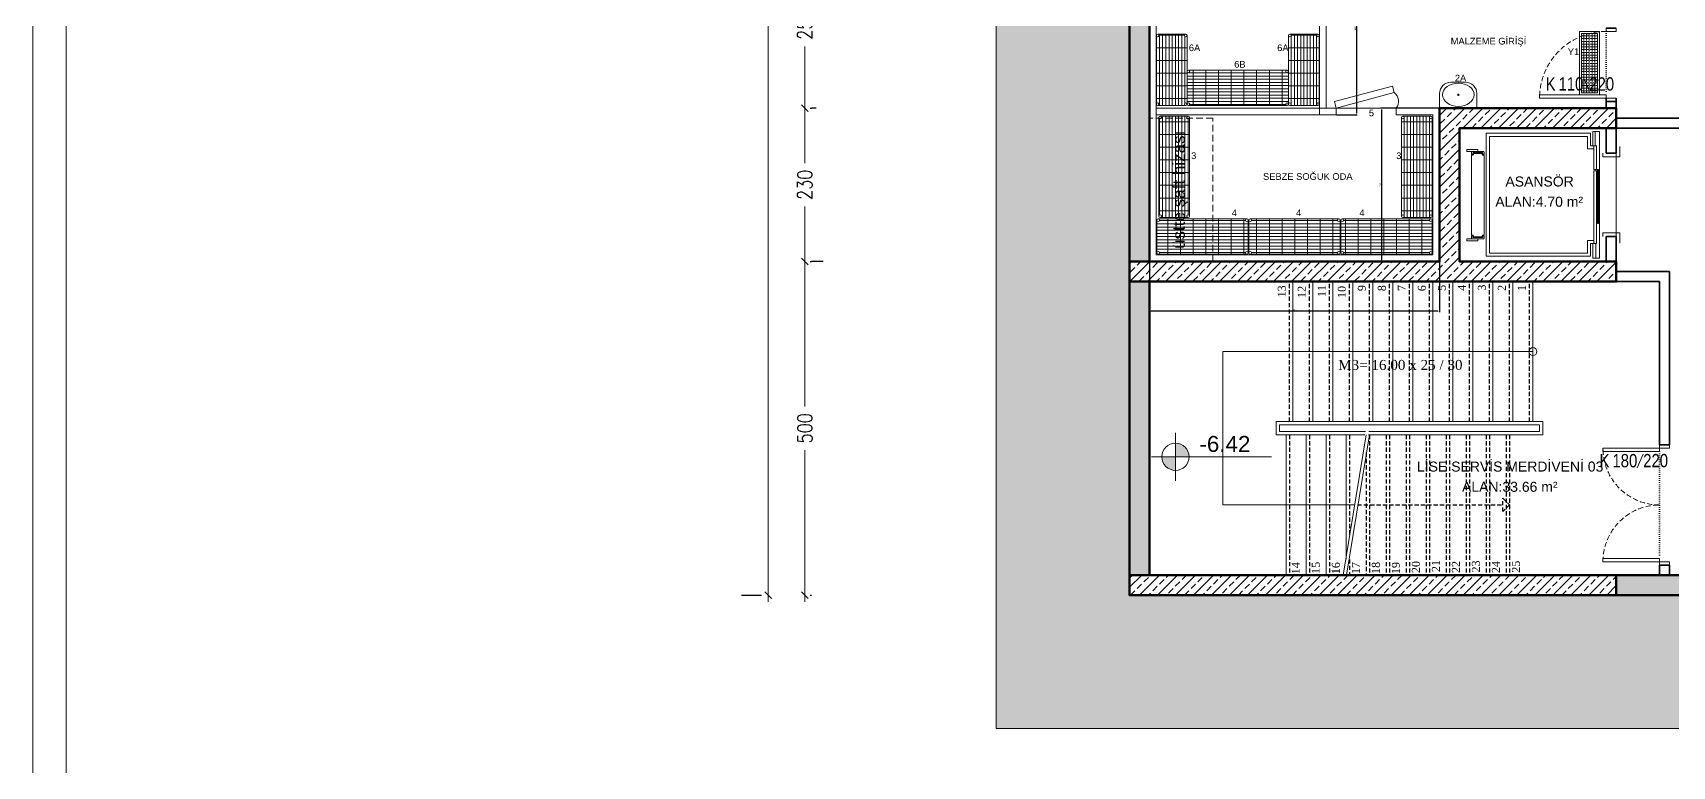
# Model space of a CAD drawing. Header units: millimetres. Extents: x -7453 to 3447, y 1740 to 11040.
# Drawn here: x -7453 to -4995, y 4122 to 5221 of the extents above; entities that cross this region are included whole.
import ezdxf
from ezdxf.enums import TextEntityAlignment as Align

# ---------------------------------------------------------------- set-up
doc = ezdxf.new("R2010")
doc.units = ezdxf.units.MM
for name, pattern in [('244-L101$0$244-L101$0$244-L101$0$HIDDEN', [9.525, 6.35, -3.175]), ('ACAD_ISO07W100', [3, 0, -3]), ('DASHED', [0.75, 0.5, -0.25])]:
    doc.linetypes.add(name, pattern=pattern)
for name, color, linetype, lineweight in [('A-AREAIDM', 43, 'Continuous', 9), ('antet-İM', 145, 'Continuous', 20), ('betonarme-İM', 1, 'Continuous', 50), ('CİHAZ', 6, 'Continuous', 15), ('DUVAR', 1, 'Continuous', 35), ('duvar-İM', 71, 'Continuous', 35), ('iz-İM', 252, 'DASHED', 5), ('kapı', 30, 'Continuous', 9), ('kapı-açılış-İM', 253, 'Continuous', 5), ('kapı-kesit-İM', 252, 'Continuous', 9), ('kapı-poz-İM', 115, 'Continuous', 0), ('korkuluk-İM', 212, 'Continuous', 20), ('kot-İM', 43, 'Continuous', 20), ('merdiven-İM', 251, 'Continuous', 20), ('tarama-b.a-İM', 8, 'Continuous', 9), ('tarama-toprak-İM', 245, 'Continuous', 0), ('tefriş-eşya-İM', 155, 'Continuous', 0), ('yazı-mekan-İM', 43, 'Continuous', 30), ('ölçü-dış-İM', 7, 'Continuous', 20)]:
    doc.layers.add(name, color=color, linetype=linetype, lineweight=lineweight)
doc.layers.add('IZ', color=8, linetype='Continuous')
doc.styles.add('ARIAL', font='arial.ttf')
doc.styles.get("Standard").update_dxf_attribs({"font": 'arial.ttf'})
doc.styles.add('YAZ-50', font='times.ttf', dxfattribs={"width": 0.9})
doc.styles.add('ÖLÇÜ_İM', font='romans.shx', dxfattribs={"width": 0.8})
doc.dimstyles.new('ISO-25', dxfattribs={"dimtxt": 2.5, "dimasz": 2.5, "dimexe": 1.25, "dimexo": 0.625, "dimtad": 1, "dimtxsty": 'Standard', "dimcen": 2.5, "dimadec": 0, "dimazin": 0, "dimtfac": 1, "dimtmove": 0, "dimatfit": 3, "dimfxl": 0, "dimarcsym": 0})
doc.dimstyles.new('ÖLÇÜ_İM_1-100', dxfattribs={"dimscale": 100, "dimtxt": 0.22, "dimasz": 0.1, "dimexe": 0.1, "dimexo": 0.4, "dimgap": 0.1, "dimtad": 0, "dimdec": 1, "dimrnd": 0.5, "dimzin": 12, "dimdsep": 46, "dimtxsty": 'ÖLÇÜ_İM', "dimblk1": 'OBLIQUE', "dimblk2": 'OBLIQUE', "dimsah": 1, "dimcen": 0.09, "dimdle": 0.1, "dimclrd": 256, "dimclre": 256, "dimclrt": 256, "dimadec": 0, "dimazin": 3, "dimtfac": 1, "dimtdec": 1, "dimtix": 1, "dimtofl": 0, "dimtmove": 2, "dimatfit": 3, "dimldrblk": 'OBLIQUE', "dimfxl": 0, "dimtolj": 1, "dimlwd": -1, "dimarcsym": 0})
pattern_1 = [(225, (4426178, -532389.73), (13.47038418, -13.47038418), []), (225, (4426164.53, -532389.73), (13.47038418, -13.47038418), [9.525, -4.7625])]

# ---------------------------------------------------------------- blocks, each defined once
blk = doc.blocks.new('kot plan 100')
h = blk.add_hatch(color=256)
h.paths.add_polyline_path([(0, 20.4), (0, 0), (20.4, 0, 0.414214)])
h.paths.add_polyline_path([(0, 0), (-20.4, 0, 0.414214), (0, -20.4)])
at = {"ltscale": 500}
for points in [[(0, -36), (0, 36)], [(144, 0), (-36, 0)]]:
    blk.add_lwpolyline(points, dxfattribs=at)
blk.add_circle((0, 0), 20.4)
at = {"style": 'ARIAL'}
blk.add_attdef('INCE_KOT', (36, 7.2), '', height=36, dxfattribs=at)
blk.add_attdef('KALIN_KOT', text='', height=36, dxfattribs=at).set_placement((36, -7.2), align=Align.TOP_LEFT)
blk = doc.blocks.new('DAİRE ETİKET İM')
at = {"layer": 'yazı-mekan-İM', "style": 'ARIAL'}
blk.add_attdef('DAİRENO', text='', height=15, dxfattribs=at).set_placement((50, 2.8), align=Align.CENTER)
at = {"layer": 'yazı-mekan-İM'}
blk.add_attdef('ALAN:', text='', height=15, dxfattribs=at).set_placement((49.4, -27.6), align=Align.CENTER)
blk = doc.blocks.new('15-180')
at = {"layer": 'duvar-İM'}
for points in [[(0, 15), (0, 0)], [(180, 15), (180, 0)]]:
    blk.add_lwpolyline(points, dxfattribs=at)
at = {"layer": 'kapı-açılış-İM', "linetype": 'ACAD_ISO07W100'}
blk.add_line((10, 15), (170, 15), dxfattribs=at)
at = {"layer": 'kapı-açılış-İM', "color": 30, "linetype": 'DASHED', "ltscale": 15}
for centre, radius, start, end in [((5.3, 15.1), 84.7, 359.9255, 90.1801), ((175, 15), 85, 90, 180)]:
    blk.add_arc(centre, radius, start, end, dxfattribs=at)
at = {"layer": 'kapı-kesit-İM', "color": 30}
for points in [[(5, 15), (10, 15), (10, 100), (5, 100)], [(175, 15), (170, 15), (170, 100), (175, 100)]]:
    blk.add_lwpolyline(points, close=True, dxfattribs=at)
at = {"layer": 'kapı-kesit-İM', "color": 84}
for points in [[(5, 0), (0, 0), (0, 15), (5, 15)], [(175, 0), (180, 0), (180, 15), (175, 15)]]:
    blk.add_lwpolyline(points, close=True, dxfattribs=at)
blk = doc.blocks.new('KAPI ETİKET 100')
blk.add_lwpolyline([(-19.9, 65.2), (0.6, 56.3)])
at = {"width": 0.8}
blk.add_attdef('000', text='', height=20, rotation=90, dxfattribs=at).set_placement((-20.2, 84.1), align=Align.TOP_CENTER)
blk.add_attdef('000', text='', height=20, rotation=90, dxfattribs=at).set_placement((-0.1, 37.9), align=Align.CENTER)
blk.add_attdef('K', text='', height=20, rotation=90, dxfattribs=at).set_placement((-10, 7.5), align=Align.MIDDLE_CENTER)
blk = doc.blocks.new('_OBLIQUE')
at = {"color": 0, "linetype": 'ByBlock'}
blk.add_line((-0.5, -0.5), (0.5, 0.5), dxfattribs=at)
blk = doc.blocks.new('*D163')
at = {"layer": 'Defpoints', "color": 0}
for p in [(-6307.8, 4878.6), (-6295.4, 4878.6, 0), (-6327.4, 4378.6)]:
    blk.add_point(p, dxfattribs=at)
at = {"layer": 'ölçü-dış-İM'}
for p, q in [((-6295.4, 4888.6, 0), (-6295.4, 4661.2, 0)), ((-6295.4, 4368.6, 0), (-6295.4, 4595.9, 0))]:
    blk.add_line(p, q, dxfattribs=at)
at = {"layer": 'ölçü-dış-İM', "lineweight": -2}
for p, q in [((-6267.8, 4878.6, 0), (-6285.4, 4878.6, 0)), ((-6287.4, 4378.6, 0), (-6285.4, 4378.6, 0))]:
    blk.add_line(p, q, dxfattribs=at)
at = {"layer": 'ölçü-dış-İM', "xscale": 10, "yscale": 10, "zscale": 10}
for p, rotation in [((-6295.4, 4878.6, 0), 90), ((-6295.4, 4378.6, 0), 270)]:
    blk.add_blockref('_OBLIQUE', p, dxfattribs=dict(at, rotation=rotation))
at = {"layer": 'ölçü-dış-İM', "insert": (-6295.4, 4628.6, 0), "char_height": 22, "attachment_point": 5, "rotation": 90, "style": 'ÖLÇÜ_İM'}
blk.add_mtext('\\A1;500', dxfattribs=at)
blk = doc.blocks.new('*D171')
at = {"layer": 'Defpoints', "color": 0}
for p in [(-6350.4, 9083.6), (-6350.4, 9083.6, 0), (-6350.4, 4378.6, 0)]:
    blk.add_point(p, dxfattribs=at)
at = {"layer": 'ölçü-dış-İM', "lineweight": -2}
for p, q in [((-6390.4, 9083.6, 0), (-6360.4, 9083.6, 0)), ((-6390.4, 4378.6, 0), (-6360.4, 4378.6, 0))]:
    blk.add_line(p, q, dxfattribs=at)
at = {"layer": 'ölçü-dış-İM'}
for p, q in [((-6350.4, 9093.6, 0), (-6350.4, 6772.1, 0)), ((-6350.4, 4368.6, 0), (-6350.4, 6690, 0))]:
    blk.add_line(p, q, dxfattribs=at)
at = {"layer": 'ölçü-dış-İM', "xscale": 10, "yscale": 10, "zscale": 10}
for p, rotation in [((-6350.4, 9083.6, 0), 90), ((-6350.4, 4378.6, 0), 270)]:
    blk.add_blockref('_OBLIQUE', p, dxfattribs=dict(at, rotation=rotation))
at = {"layer": 'ölçü-dış-İM', "insert": (-6350.4, 6731.1, 0), "char_height": 22, "attachment_point": 5, "rotation": 90, "style": 'ÖLÇÜ_İM'}
blk.add_mtext('\\A1;4705', dxfattribs=at)
blk = doc.blocks.new('*D193')
at = {"layer": 'Defpoints', "color": 0}
for p in [(-6318.4, 5108.6), (-6295.4, 5108.6, 0), (-6327.4, 4878.6)]:
    blk.add_point(p, dxfattribs=at)
at = {"layer": 'ölçü-dış-İM'}
for p, q in [((-6295.4, 5118.6, 0), (-6295.4, 5026.2, 0)), ((-6295.4, 4868.6, 0), (-6295.4, 4960.9, 0))]:
    blk.add_line(p, q, dxfattribs=at)
at = {"layer": 'ölçü-dış-İM', "lineweight": -2}
for p, q in [((-6278.4, 5108.6, 0), (-6285.4, 5108.6, 0)), ((-6287.4, 4878.6, 0), (-6285.4, 4878.6, 0))]:
    blk.add_line(p, q, dxfattribs=at)
at = {"layer": 'ölçü-dış-İM', "xscale": 10, "yscale": 10, "zscale": 10}
for p, rotation in [((-6295.4, 5108.6, 0), 90), ((-6295.4, 4878.6, 0), 270)]:
    blk.add_blockref('_OBLIQUE', p, dxfattribs=dict(at, rotation=rotation))
at = {"layer": 'ölçü-dış-İM', "insert": (-6295.4, 4993.6, 0), "char_height": 22, "attachment_point": 5, "rotation": 90, "style": 'ÖLÇÜ_İM'}
blk.add_mtext('\\A1;230', dxfattribs=at)
blk = doc.blocks.new('*D194')
at = {"layer": 'Defpoints', "color": 0}
for p in [(-6317.6, 5358.6), (-6295.4, 5358.6, 0), (-6327.4, 5108.6)]:
    blk.add_point(p, dxfattribs=at)
at = {"layer": 'ölçü-dış-İM'}
for p, q in [((-6295.4, 5368.6, 0), (-6295.4, 5266.2, 0)), ((-6295.4, 5098.6, 0), (-6295.4, 5200.9, 0))]:
    blk.add_line(p, q, dxfattribs=at)
at = {"layer": 'ölçü-dış-İM', "lineweight": -2}
for p, q in [((-6277.6, 5358.6, 0), (-6285.4, 5358.6, 0)), ((-6287.4, 5108.6, 0), (-6285.4, 5108.6, 0))]:
    blk.add_line(p, q, dxfattribs=at)
at = {"layer": 'ölçü-dış-İM', "xscale": 10, "yscale": 10, "zscale": 10}
for p, rotation in [((-6295.4, 5358.6, 0), 90), ((-6295.4, 5108.6, 0), 270)]:
    blk.add_blockref('_OBLIQUE', p, dxfattribs=dict(at, rotation=rotation))
at = {"layer": 'ölçü-dış-İM', "insert": (-6295.4, 5233.6, 0), "char_height": 22, "attachment_point": 5, "rotation": 90, "style": 'ÖLÇÜ_İM'}
blk.add_mtext('\\A1;250', dxfattribs=at)
blk = doc.blocks.new('okul 15-110')
at = {"layer": 'duvar-İM'}
for points in [[(0, 15), (0, 0)], [(110, 15), (110, 0)]]:
    blk.add_lwpolyline(points, dxfattribs=at)
at = {"layer": 'kapı-açılış-İM', "linetype": 'ACAD_ISO07W100'}
blk.add_line((105, 15), (10, 15), dxfattribs=at)
at = {"layer": 'kapı-açılış-İM', "color": 30, "linetype": 'DASHED', "ltscale": 15}
blk.add_arc((5, 15), 100, 0, 90, dxfattribs=at)
at = {"layer": 'kapı-kesit-İM', "color": 30}
blk.add_lwpolyline([(5, 15), (10, 15), (10, 115), (5, 115)], close=True, dxfattribs=at)
at = {"layer": 'kapı-kesit-İM', "color": 84}
for points in [[(5, 0), (0, 0), (0, 15), (5, 15)], [(110, 0), (105, 0), (105, 15), (110, 15)]]:
    blk.add_lwpolyline(points, close=True, dxfattribs=at)
blk = doc.blocks.new('A$C46EC4250')
at = {"layer": 'kapı'}
h = blk.add_hatch(dxfattribs=at)
h.set_pattern_fill('GRATE', color=256, scale=6, style=0)
h.set_pattern_definition([(0, (1525.7243, -5004.275), (0, 4.7625), []), (90, (1525.724, -5004.275), (-19.05, 1e-15), [])])
h.paths.add_polyline_path([(2, 53, -0.414214), (4, 51, -1), (0, 51), (0, 2, -1), (4, 2, -0.414214), (2, 0), (135, 0, -0.414214), (133, 2, -1), (137, 2), (137, 51, -1), (133, 51, -0.414214), (135, 53)])
at = {"layer": 'CİHAZ'}
for points in [[(0, 51), (0, 2)], [(135, 53), (2, 53)], [(137, 2), (137, 51)], [(2, 0), (135, 0)]]:
    blk.add_lwpolyline(points, dxfattribs=at)
for centre in [(2, 51), (135, 51), (2, 2), (135, 2)]:
    blk.add_circle(centre, 2, dxfattribs=at)
blk = doc.blocks.new('A$C0BC52FC9')
at = {"layer": 'kapı'}
h = blk.add_hatch(dxfattribs=at)
h.set_pattern_fill('GRATE', color=256, scale=6, style=0)
h.set_pattern_definition([(0, (1525.7243, -5004.275), (0, 4.7625), []), (90, (1525.724, -5004.275), (-19.05, 1e-15), [])])
h.paths.add_polyline_path([(2, 46, -0.414214), (4, 44, -1), (0, 44), (0, 2, -1), (4, 2, -0.414214), (2, 0), (150, 0, -0.414214), (148, 2, -1), (152, 2), (152, 44, -1), (148, 44, -0.414214), (150, 46)])
at = {"layer": 'CİHAZ'}
for points in [[(0, 44), (0, 2)], [(150, 46), (2, 46)], [(152, 2), (152, 44)], [(2, 0), (150, 0)]]:
    blk.add_lwpolyline(points, dxfattribs=at)
for centre in [(2, 44), (150, 44), (2, 2), (150, 2)]:
    blk.add_circle(centre, 2, dxfattribs=at)
blk = doc.blocks.new('A$C293D6F3C')
at = {"layer": 'kapı'}
h = blk.add_hatch(dxfattribs=at)
h.set_pattern_fill('GRATE', color=256, scale=6, style=0)
h.set_pattern_definition([(0, (1525.7243, -5011.275), (0, 4.7625), []), (90, (1525.724, -5011.275), (-19.05, 1e-15), [])])
h.paths.add_polyline_path([(105, 0, -0.414214), (103, 2, -1), (107, 2), (107, 44, -1), (103, 44, -0.414214), (105, 46), (2, 46, -0.414214), (4, 44, -1), (0, 44), (0, 2, -1), (4, 2, -0.414214), (2, 0)])
at = {"layer": 'CİHAZ'}
for points in [[(0, 44), (0, 2)], [(105, 46), (2, 46)], [(107, 2), (107, 44)], [(2, 0), (105, 0)]]:
    blk.add_lwpolyline(points, dxfattribs=at)
for centre in [(2, 44), (105, 44), (2, 2), (105, 2)]:
    blk.add_circle(centre, 2, dxfattribs=at)
blk = doc.blocks.new('A$C6EA90EA9')
at = {"layer": 'kapı'}
h = blk.add_hatch(dxfattribs=at)
h.set_pattern_fill('GRATE', color=256, scale=6, style=0)
h.set_pattern_definition([(0, (1525.7243, -5004.275), (0, 4.7625), []), (90, (1525.724, -5004.275), (-19.05, 1e-15), [])])
h.paths.add_polyline_path([(2, 53, -0.414214), (4, 51, -1), (0, 51), (0, 2, -1), (4, 2, -0.414214), (2, 0), (150, 0, -0.414214), (148, 2, -1), (152, 2), (152, 51, -1), (148, 51, -0.414214), (150, 53)])
at = {"layer": 'CİHAZ'}
for points in [[(0, 51), (0, 2)], [(150, 53), (2, 53)], [(152, 2), (152, 51)], [(2, 0), (150, 0)]]:
    blk.add_lwpolyline(points, dxfattribs=at)
for centre in [(2, 51), (150, 51), (2, 2), (150, 2)]:
    blk.add_circle(centre, 2, dxfattribs=at)
blk = doc.blocks.new('A$C40D85A7D')
at = {"layer": 'kapı'}
blk.add_lwpolyline([(17, 0), (39, 0, 0.414214), (56, 17), (56, 38.7), (0, 38.7), (0, 17, 0.414214)], format="xyb", close=True, dxfattribs=at)
blk.add_circle((27.8, 18.7), 1.1, dxfattribs=at)
blk.add_ellipse((27.8, 18.7), major_axis=(23.6, 0), ratio=0.738451, dxfattribs=at)
blk = doc.blocks.new('*D223')
at = {"layer": 'CİHAZ', "color": 0, "lineweight": -2}
for p, q in [((-5513.2, 5358.6), (-5467.1, 5358.6)), ((-5468.4, 5356.1), (-5468.4, 5101.1)), ((-5498.2, 5098.6), (-5467.1, 5098.6))]:
    blk.add_line(p, q, dxfattribs=at)
at = {"layer": 'CİHAZ', "color": 0}
for points in [[(-5468.8, 5356.1), (-5468, 5356.1), (-5468.4, 5358.6)], [(-5468.8, 5101.1), (-5468, 5101.1), (-5468.4, 5098.6)]]:
    blk.add_solid(points, dxfattribs=at)
at = {"layer": 'Defpoints', "color": 0}
for p in [(-5513.8, 5358.6), (-5498.8, 5098.6, 0), (-5468.4, 5098.6)]:
    blk.add_point(p, dxfattribs=at)
at = {"layer": 'CİHAZ', "color": 0, "insert": (-5470.3, 5228.6), "char_height": 2.5, "attachment_point": 5, "rotation": 90}
blk.add_mtext('260', dxfattribs=at)
blk = doc.blocks.new('*D224')
at = {"layer": 'CİHAZ', "color": 0, "lineweight": -2}
for p, q in [((-5778.8, 4877.9), (-5778.8, 4802.6)), ((-5343.8, 4877.9), (-5343.8, 4802.6)), ((-5346.3, 4803.9), (-5776.3, 4803.9))]:
    blk.add_line(p, q, dxfattribs=at)
at = {"layer": 'CİHAZ', "color": 0}
for points in [[(-5776.3, 4804.3), (-5776.3, 4803.5), (-5778.8, 4803.9)], [(-5346.3, 4804.3), (-5346.3, 4803.5), (-5343.8, 4803.9)]]:
    blk.add_solid(points, dxfattribs=at)
at = {"layer": 'Defpoints', "color": 0}
for p in [(-5778.8, 4878.6, 0), (-5343.8, 4878.6, 0), (-5778.8, 4803.9)]:
    blk.add_point(p, dxfattribs=at)
at = {"layer": 'CİHAZ', "color": 0, "insert": (-5561.3, 4805.8), "char_height": 2.5, "attachment_point": 5}
blk.add_mtext('435', dxfattribs=at)
blk = doc.blocks.new('*D225')
at = {"layer": 'CİHAZ', "color": 0, "lineweight": -2}
for p, q in [((-5344.4, 5108.6), (-5431.8, 5108.6)), ((-5430.5, 4881.1), (-5430.5, 5106.1)), ((-5344.4, 4878.6), (-5431.8, 4878.6))]:
    blk.add_line(p, q, dxfattribs=at)
at = {"layer": 'CİHAZ', "color": 0}
for points in [[(-5430.9, 5106.1), (-5430.1, 5106.1), (-5430.5, 5108.6)], [(-5430.9, 4881.1), (-5430.1, 4881.1), (-5430.5, 4878.6)]]:
    blk.add_solid(points, dxfattribs=at)
at = {"layer": 'Defpoints', "color": 0}
for p in [(-5430.5, 5108.6), (-5343.8, 5108.6, 0), (-5343.8, 4878.6, 0)]:
    blk.add_point(p, dxfattribs=at)
at = {"layer": 'CİHAZ', "color": 0, "insert": (-5432.4, 4993.6), "char_height": 2.5, "attachment_point": 5, "rotation": 90}
blk.add_mtext('230', dxfattribs=at)

msp = doc.modelspace()

# ---------------------------------------------------------------- hatches: boundary and pattern name
at = {"layer": 'CİHAZ'}
h = msp.add_hatch(dxfattribs=at)
h.set_pattern_fill('ANGLE', color=256, scale=15, angle=-180)
h.set_pattern_definition([(180, (18752.175, -54558.5588), (-5e-15, -4.125), [3, -1.125]), (270, (18752.175, -54558.5588), (4.125, -5e-15), [3, -1.125])])
h.paths.add_polyline_path([(-5106.78, 5131.56), (-5130.78, 5131.56), (-5130.78, 5220.56), (-5106.78, 5220.56)])
at = {"layer": 'tarama-b.a-İM'}
h = msp.add_hatch(dxfattribs=at)
h.set_pattern_fill('ANSI33', color=256, scale=75, style=0)
h.set_pattern_definition([(45, (-29711.535, 105652.777), (-13.258252, 13.258252), []), (45, (-29698.276, 105652.777), (-13.258252, 13.258252), [9.375, -4.6875])])
h.paths.add_polyline_path([(-5078.78, 4408.56), (-4778.78, 4408.56), (-4778.78, 4378.56), (-5078.78, 4378.56)])
h.paths.add_polyline_path([(-5808.78, 4848.56), (-5778.78, 4848.56), (-5778.78, 4408.56), (-5808.78, 4408.56)])
h.paths.add_polyline_path([(-5808.78, 5358.56), (-5778.78, 5358.56), (-5778.78, 4878.56), (-5808.78, 4878.56)])
h.paths.add_polyline_path([(-5808.78, 8003.56), (-5778.78, 8003.56), (-5778.78, 7373.56), (-5808.78, 7373.56)])
h.paths.add_polyline_path([(-5808.78, 8353.56), (-5778.78, 8353.56), (-5778.78, 8053.56), (-5808.78, 8053.56)])
h.paths.add_polyline_path([(-5338.78, 9083.56), (-5778.78, 9083.56), (-5778.78, 9053.56), (-5338.78, 9053.56)])
h.paths.add_polyline_path([(-3738.78, 9083.56), (-3738.78, 9053.56), (-3418.78, 9053.56), (-3418.78, 9083.56)])
h.paths.add_polyline_path([(-5778.78, 6743.56), (-5808.78, 6743.56), (-5808.78, 6718.56), (-5778.78, 6718.56)])
h.paths.add_polyline_path([(-5808.78, 7243.56), (-5778.78, 7243.56), (-5778.78, 7323.56), (-5808.78, 7323.56)])
h.paths.add_polyline_path([(-5778.78, 7093.56), (-5808.78, 7093.56), (-5808.78, 6893.56), (-5778.78, 6893.56)])
h.paths.add_polyline_path([(-5778.78, 6088.56), (-5808.78, 6088.56), (-5808.78, 6063.56), (-5778.78, 6063.56)])
h.paths.add_polyline_path([(-5778.78, 6438.56), (-5808.78, 6438.56), (-5808.78, 6238.56), (-5778.78, 6238.56)])
h.paths.add_polyline_path([(-5808.78, 6588.56), (-5778.78, 6588.56), (-5778.78, 6668.56), (-5808.78, 6668.56)])
h.paths.add_polyline_path([(-5778.78, 5433.56), (-5808.78, 5433.56), (-5808.78, 5408.56), (-5778.78, 5408.56)])
h.paths.add_polyline_path([(-5808.78, 5933.56), (-5778.78, 5933.56), (-5778.78, 6013.56), (-5808.78, 6013.56)])
h.paths.add_polyline_path([(-5778.78, 5783.56), (-5808.78, 5783.56), (-5808.78, 5583.56), (-5778.78, 5583.56)])
h.paths.add_polyline_path([(-4748.78, 9083.56), (-4748.78, 9053.56), (-4668.78, 9053.56), (-4668.78, 9083.56)])
h.paths.add_polyline_path([(-5248.78, 9053.56), (-5248.78, 9083.56), (-5308.78, 9083.56), (-5308.78, 9053.56)])
h.paths.add_polyline_path([(-5098.78, 9083.56), (-5098.78, 9053.56), (-4898.78, 9053.56), (-4898.78, 9083.56)])
h.paths.add_polyline_path([(-4578.78, 9053.56), (-4578.78, 9083.56), (-4618.78, 9083.56), (-4618.78, 9053.56)])
h.paths.add_polyline_path([(-4328.78, 9053.56), (-4328.78, 9083.56), (-4428.78, 9083.56), (-4428.78, 9053.56)])
h.paths.add_polyline_path([(-4178.78, 9083.56), (-4178.78, 9053.56), (-3998.78, 9053.56), (-3998.78, 9083.56)])
h.paths.add_polyline_path([(-3783.78, 9083.56), (-3783.78, 9053.56), (-3768.78, 9053.56), (-3768.78, 9083.56)])
h.paths.add_polyline_path([(-3783.78, 9053.56), (-3783.78, 9083.56), (-3948.78, 9083.56), (-3948.78, 9053.56)])
h = msp.add_hatch(dxfattribs=at)
h.set_pattern_fill('ANSI33', color=256, scale=3, angle=180, style=0)
h.set_pattern_definition(pattern_1)
h.paths.add_polyline_path([(-5078.78, 5108.56), (-5078.78, 5078.56), (-5313.78, 5078.56), (-5313.78, 4878.56), (-5078.78, 4878.56), (-5078.78, 4848.56), (-5808.78, 4848.56), (-5808.78, 4878.56), (-5343.78, 4878.56), (-5343.78, 5108.56)])
h = msp.add_hatch(dxfattribs=at)
h.set_pattern_fill('ANSI33', color=256, scale=3, angle=180, style=0)
h.set_pattern_definition(pattern_1)
h.paths.add_polyline_path([(-5078.78, 4408.56), (-5078.78, 4378.56), (-5808.78, 4378.56), (-5808.78, 4408.56)])
at = {"layer": 'tarama-toprak-İM'}
h = msp.add_hatch(dxfattribs=at)
h.set_pattern_fill('ANSI38', color=256, scale=200, style=0)
h.set_pattern_definition([(45, (-29711.535, 118685.288), (-17.6776695, 17.6776695), []), (135, (-29711.535, 118685.288), (-53.0330086, 17.6776695), [62.5, -37.5])])
h.paths.add_polyline_path([(-6038.583, 9083.56), (-5333.78, 9083.56), (-5333.78, 9208.56), (-3948.78, 9208.56), (-3948.78, 9083.56), (-2318.78, 9083.56), (-2318.78, 9208.56), (-293.78, 9208.56), (-293.78, 9083.56), (386.22, 9083.56), (386.22, 7313.56), (-508.78, 7313.56), (-508.78, 4378.56), (-5808.78, 4378.56), (-5808.78, 5358.56), (-5933.78, 5358.56), (-5933.78, 7348.56), (-5808.78, 7348.56), (-5808.78, 9083.56)])
h.paths.add_polyline_path([(-6008.78, 9283.56), (586.22, 9283.56), (586.22, 7113.56), (-308.78, 7113.56), (-308.78, 4178.56), (-6008.78, 4178.56)])

# ---------------------------------------------------------------- linework, layer by layer
at = {"layer": 'antet-İM'}
for points in [[(-7453.235, 11039.568), (3446.765, 11039.568), (3446.765, 1739.568), (-7453.235, 1739.568)], [(-7403.235, 1789.568), (-7403.235, 10989.568), (3396.765, 10989.568), (3396.765, 1789.568)]]:
    msp.add_lwpolyline(points, close=True, dxfattribs=at)
at = {"layer": 'betonarme-İM', "elevation": 0}
for points in [[(-5808.78, 5358.56), (-5808.78, 4878.56)], [(-5778.78, 5358.56), (-5778.78, 4878.56)], [(-5808.78, 4848.56), (-5808.78, 4408.56)], [(-5778.78, 4848.56), (-5778.78, 4408.56)], [(-5078.78, 4408.56), (-5078.78, 4378.56), (-5808.78, 4378.56), (-5808.78, 4408.56), (-5078.78, 4408.56)], [(-5078.78, 4408.56), (-4778.78, 4408.56)], [(-5078.78, 4378.56), (-4778.78, 4378.56)]]:
    msp.add_lwpolyline(points, dxfattribs=at)
msp.add_lwpolyline([(-5078.78, 5108.56), (-5078.78, 5078.56), (-5313.78, 5078.56), (-5313.78, 4878.56), (-5078.78, 4878.56), (-5078.78, 4848.56), (-5808.78, 4848.56), (-5808.78, 4878.56), (-5343.78, 4878.56), (-5343.78, 5108.56)], close=True, dxfattribs=at)
at = {"layer": 'CİHAZ', "color": 5}
for p, q in [((-5689.747, 5108.56, 0), (-5768.78, 5108.56, 0)), ((-5498.78, 5098.56, 0), (-5768.78, 5098.56, 0)), ((-5498.78, 5108.56, 0), (-5689.747, 5108.56, 0)), ((-5498.78, 5108.56, 0), (-5498.78, 5098.56, 0)), ((-5485.313, 5108.56, 0), (-5495.313, 5108.56, 0)), ((-5408.78, 5108.56, 0), (-5408.78, 5098.56, 0)), ((-5343.78, 5108.56, 0), (-5353.78, 5108.56, 0))]:
    msp.add_line(p, q, dxfattribs=at)
at = {"layer": 'CİHAZ', "color": 5, "elevation": 0}
for points in [[(-5523.78, 5388.56), (-5523.78, 5098.56), (-5498.78, 5098.56)], [(-5513.78, 5363.56), (-5513.78, 5108.56), (-5343.78, 5108.56), (-5343.78, 4878.56), (-5778.78, 4878.56), (-5778.78, 5358.56)], [(-5408.78, 5098.56), (-5353.78, 5098.56), (-5353.78, 4888.56), (-5768.78, 4888.56), (-5768.78, 5358.56)]]:
    msp.add_lwpolyline(points, dxfattribs=at)
at = {"layer": 'CİHAZ', "elevation": 0}
for points in [[(-5103.78, 5128.56), (-5133.78, 5128.56), (-5133.78, 5223.56), (-5103.78, 5223.56)], [(-5106.78, 5131.56), (-5130.78, 5131.56), (-5130.78, 5220.56), (-5106.78, 5220.56)]]:
    msp.add_lwpolyline(points, close=True, dxfattribs=at)
at = {"layer": 'CİHAZ', "color": 5, "elevation": 0}
msp.add_lwpolyline([(-5414.435, 5141.512), (-5501.368, 5118.219), (-5498.78, 5108.56), (-5411.847, 5131.853)], close=True, dxfattribs=at)
at = {"layer": 'CİHAZ', "color": 5}
msp.add_arc((-5421.768, 5118.698, 0), 16.477, 322.024078, 52.975922, dxfattribs=at)
at = {"layer": 'duvar-İM'}
for p, q in [((-5093.78, 5123.56, 0), (-5093.78, 5108.56, 0)), ((-5078.78, 5123.56, 0), (-5078.78, 5108.56, 0)), ((-5078.78, 5093.56), (-4893.78, 5093.56)), ((-5078.78, 5078.56), (-4893.78, 5078.56)), ((-5078.78, 4863.56, 0), (-4998.78, 4863.56, 0)), ((-5078.78, 4848.56, 0), (-5013.78, 4848.56, 0)), ((-5013.78, 4848.56, 0), (-5013.78, 4603.56, 0)), ((-4998.78, 4863.56, 0), (-4998.78, 4603.56, 0)), ((-5013.78, 4408.56, 0), (-5013.78, 4423.56, 0)), ((-4998.78, 4408.56, 0), (-4998.78, 4423.56, 0))]:
    msp.add_line(p, q, dxfattribs=at)
at = {"layer": 'duvar-İM', "elevation": 0}
for points in [[(-5078.78, 5078.56), (-5078.78, 5041.06), (-5093.78, 5041.06), (-5093.78, 5078.56)], [(-5078.78, 4878.56), (-5078.78, 4916.06), (-5093.78, 4916.06), (-5093.78, 4878.56)]]:
    msp.add_lwpolyline(points, dxfattribs=at)
at = {"layer": 'IZ', "linetype": '244-L101$0$244-L101$0$244-L101$0$HIDDEN', "elevation": 0}
for points in [[(-5568.78, 4638.56), (-5568.78, 4848.56)], [(-5538.78, 4638.56), (-5538.78, 4848.56)], [(-5508.78, 4638.56), (-5508.78, 4848.56)], [(-5478.78, 4638.56), (-5478.78, 4848.56)], [(-5448.78, 4638.56), (-5448.78, 4848.56)], [(-5418.78, 4638.56), (-5418.78, 4848.56)], [(-5388.78, 4638.56), (-5388.78, 4848.56)], [(-5358.78, 4638.56), (-5358.78, 4848.56)], [(-5328.78, 4638.56), (-5328.78, 4848.56)], [(-5298.78, 4638.56), (-5298.78, 4848.56)], [(-5268.78, 4638.56), (-5268.78, 4848.56)], [(-5238.78, 4638.56), (-5238.78, 4848.56)], [(-5208.78, 4638.56), (-5208.78, 4848.56)], [(-5568.78, 4618.56), (-5568.78, 4408.56)], [(-5538.78, 4618.56), (-5538.78, 4408.56)], [(-5508.78, 4618.56), (-5508.78, 4408.56)], [(-5478.78, 4618.56), (-5478.78, 4468.485)], [(-5448.78, 4618.56), (-5448.78, 4408.56)], [(-5423.78, 4618.56), (-5423.78, 4408.56)], [(-5418.78, 4618.56), (-5418.78, 4408.56)], [(-5393.78, 4618.56), (-5393.78, 4408.56)], [(-5388.78, 4618.56), (-5388.78, 4408.56)], [(-5363.78, 4618.56), (-5363.78, 4408.56)], [(-5358.78, 4618.56), (-5358.78, 4408.56)], [(-5333.78, 4618.56), (-5333.78, 4408.56)], [(-5328.78, 4618.56), (-5328.78, 4408.56)], [(-5303.78, 4618.56), (-5303.78, 4408.56)], [(-5298.78, 4618.56), (-5298.78, 4408.56)], [(-5273.78, 4618.56), (-5273.78, 4408.56)], [(-5268.78, 4618.56), (-5268.78, 4408.56)], [(-5243.78, 4618.56), (-5243.78, 4408.56)], [(-5238.78, 4618.56), (-5238.78, 4408.56)], [(-5453.78, 4592.068), (-5453.78, 4408.56)], [(-5466.947, 4513.56), (-5248.828, 4513.56)], [(-5478.78, 4431.994), (-5478.78, 4408.56)]]:
    msp.add_lwpolyline(points, dxfattribs=at)
msp.add_lwpolyline([(-5248.828, 4503.608), (-5248.828, 4523.608), (-5238.78, 4513.56)], close=True, dxfattribs=at)
at = {"layer": 'iz-İM', "ltscale": 30}
msp.add_line((-5093.78, 5108.56, 0), (-5093.78, 5123.56, 0), dxfattribs=at)
at = {"layer": 'iz-İM', "ltscale": 20}
for p, q in [((-5683.78, 5093.56, 0), (-5778.78, 5093.56, 0)), ((-5683.78, 4878.56, 0), (-5683.78, 5093.56, 0))]:
    msp.add_line(p, q, dxfattribs=at)
at = {"layer": 'korkuluk-İM', "elevation": 0}
for points in [[(-5188.78, 4638.56), (-5588.78, 4638.56), (-5588.78, 4618.56), (-5455.702, 4618.56)], [(-5193.78, 4633.56), (-5583.78, 4633.56), (-5583.78, 4623.56), (-5454.741, 4623.56)], [(-5450.61, 4618.56), (-5188.78, 4618.56), (-5188.78, 4638.56), (-5188.78, 4638.56)], [(-5449.649, 4623.56), (-5193.78, 4623.56), (-5193.78, 4633.56), (-5193.78, 4633.56)]]:
    msp.add_lwpolyline(points, dxfattribs=at)
at = {"layer": 'merdiven-İM'}
for p, q in [((-5488.376, 4408.56, 0), (-5453.78, 4618.56, 0)), ((-5483.284, 4408.56, 0), (-5448.688, 4618.56, 0))]:
    msp.add_line(p, q, dxfattribs=at)
at = {"layer": 'merdiven-İM', "lineweight": 20, "elevation": 0}
for points in [[(-5563.78, 4638.56), (-5563.78, 4848.56)], [(-5533.78, 4638.56), (-5533.78, 4848.56)], [(-5503.78, 4638.56), (-5503.78, 4848.56)], [(-5473.78, 4638.56), (-5473.78, 4848.56)], [(-5443.78, 4638.56), (-5443.78, 4848.56)], [(-5413.78, 4638.56), (-5413.78, 4848.56)], [(-5383.78, 4638.56), (-5383.78, 4848.56)], [(-5353.78, 4638.56), (-5353.78, 4848.56)], [(-5323.78, 4638.56), (-5323.78, 4848.56)], [(-5293.78, 4638.56), (-5293.78, 4848.56)], [(-5263.78, 4638.56), (-5263.78, 4848.56)], [(-5233.78, 4638.56), (-5233.78, 4848.56)], [(-5203.78, 4638.56), (-5203.78, 4848.56)], [(-5203.78, 4743.56), (-5668.78, 4743.56), (-5668.78, 4513.56), (-5472.039, 4513.56)], [(-5573.78, 4618.56), (-5573.78, 4408.56)], [(-5543.78, 4618.56), (-5543.78, 4408.56)], [(-5513.78, 4618.56), (-5513.78, 4408.56)], [(-5483.78, 4618.56), (-5483.78, 4432.47)]]:
    msp.add_lwpolyline(points, dxfattribs=at)
at = {"layer": 'merdiven-İM'}
msp.add_circle((-5203.78, 4743.56, 0), 6, dxfattribs=at)
at = {"layer": 'tarama-toprak-İM', "elevation": 0}
msp.add_lwpolyline([(-6008.78, 9283.56), (586.22, 9283.56), (586.22, 7113.56), (-308.78, 7113.56), (-308.78, 4178.56), (-6008.78, 4178.56)], close=True, dxfattribs=at)
at = {"layer": 'tefriş-eşya-İM'}
for p, q in [((-5117.319, 5070.758, 0), (-5273.717, 5070.758, 0)), ((-5273.717, 5070.758, 0), (-5273.717, 4886.361, 0)), ((-5269.048, 4891.029, 0), (-5269.048, 5066.09, 0)), ((-5269.048, 5066.09, 0), (-5121.988, 5066.09, 0)), ((-5121.988, 5066.09, 0), (-5121.988, 5047.415, 0)), ((-5117.319, 5052.084, 0), (-5117.319, 5070.758, 0)), ((-5114.051, 5052.084, 0), (-5114.051, 5073.56, 0)), ((-5114.051, 5073.56, 0), (-5103.78, 5073.56, 0)), ((-5110.316, 5073.56, 0), (-5110.316, 5052.084, 0)), ((-5103.78, 4883.56, 0), (-5103.78, 5073.56, 0)), ((-5103.78, 4883.56, 0), (-5103.78, 5073.56, 0)), ((-5302.663, 5046.481, 0), (-5302.663, 5043.68, 0)), ((-5302.663, 5046.481, 0), (-5286.322, 5046.481, 0)), ((-5286.322, 5043.68, 0), (-5302.663, 5043.68, 0)), ((-5295.66, 5039.011, 0), (-5295.66, 5042.746, 0)), ((-5294.726, 5043.68, 0), (-5277.919, 5043.68, 0)), ((-5293.792, 5040.879, 0), (-5293.792, 5039.011, 0)), ((-5279.786, 5041.813, 0), (-5292.858, 5041.813, 0)), ((-5279.786, 5040.412, 0), (-5292.858, 5040.412, 0)), ((-5292.858, 5040.412, 0), (-5292.858, 5039.011, 0)), ((-5286.322, 5046.481, 0), (-5286.322, 5043.68, 0)), ((-5279.786, 5039.011, 0), (-5279.786, 5040.412, 0)), ((-5278.852, 5039.011, 0), (-5278.852, 5040.879, 0)), ((-5276.985, 5042.746, 0), (-5276.985, 5039.011, 0)), ((-5121.988, 5047.415, 0), (-5112.651, 5047.415, 0)), ((-5112.651, 5052.084, 0), (-5117.319, 5052.084, 0)), ((-5112.651, 5047.415, 0), (-5112.651, 5052.084, 0)), ((-5098.78, 5041.06, 0), (-5098.78, 5035.56, 0)), ((-5078.78, 4916.06, 0), (-5078.78, 5041.06, 0)), ((-5078.78, 5041.06, 0), (-5078.78, 4916.06, 0)), ((-5073.28, 5035.56, 0), (-5073.28, 5051.06, 0)), ((-5293.792, 5039.011, 0), (-5295.66, 5039.011, 0)), ((-5293.792, 5038.078, 0), (-5295.66, 5038.078, 0)), ((-5295.66, 5038.078, 0), (-5295.66, 4918.108, 0)), ((-5276.985, 5039.011, 0), (-5278.852, 5039.011, 0)), ((-5276.985, 5038.078, 0), (-5278.852, 5038.078, 0)), ((-5276.985, 4918.108, 0), (-5276.985, 5038.078, 0)), ((-5109.382, 5014.659, 0), (-5109.382, 5016.526, 0)), ((-5098.78, 5035.56, 0), (-5073.28, 5035.56, 0)), ((-5295.66, 4918.108, 0), (-5293.792, 4918.108, 0)), ((-5293.792, 4917.174, 0), (-5295.66, 4917.174, 0)), ((-5295.66, 4917.174, 0), (-5295.66, 4913.439, 0)), ((-5293.792, 4915.306, 0), (-5293.792, 4917.174, 0)), ((-5292.858, 4917.174, 0), (-5292.858, 4915.773, 0)), ((-5279.786, 4915.773, 0), (-5279.786, 4917.174, 0)), ((-5278.852, 4918.108, 0), (-5276.985, 4918.108, 0)), ((-5276.985, 4917.174, 0), (-5278.852, 4917.174, 0)), ((-5278.852, 4917.174, 0), (-5278.852, 4915.306, 0)), ((-5276.985, 4913.439, 0), (-5276.985, 4917.174, 0)), ((-5098.78, 4921.56, 0), (-5073.28, 4921.56, 0)), ((-5098.78, 4916.06, 0), (-5098.78, 4921.56, 0)), ((-5073.28, 4921.56, 0), (-5073.28, 4906.06, 0)), ((-5302.663, 4909.704, 0), (-5302.663, 4912.505, 0)), ((-5286.322, 4912.505, 0), (-5302.663, 4912.505, 0)), ((-5302.663, 4909.704, 0), (-5286.322, 4909.704, 0)), ((-5294.726, 4912.505, 0), (-5277.919, 4912.505, 0)), ((-5292.858, 4915.773, 0), (-5279.786, 4915.773, 0)), ((-5279.786, 4914.373, 0), (-5292.858, 4914.373, 0)), ((-5286.322, 4909.704, 0), (-5286.322, 4912.505, 0)), ((-5112.651, 4910.171, 0), (-5121.988, 4910.171, 0)), ((-5121.988, 4910.171, 0), (-5121.988, 4891.029, 0)), ((-5117.319, 4886.361, 0), (-5117.319, 4905.502, 0)), ((-5117.319, 4905.502, 0), (-5112.651, 4905.502, 0)), ((-5114.051, 4883.56, 0), (-5114.051, 4905.502, 0)), ((-5112.651, 4905.502, 0), (-5112.651, 4910.171, 0)), ((-5109.382, 4883.56, 0), (-5109.382, 4905.502, 0)), ((-5273.717, 4886.361, 0), (-5117.319, 4886.361, 0)), ((-5121.988, 4891.029, 0), (-5269.048, 4891.029, 0)), ((-5114.051, 4883.56, 0), (-5103.78, 4883.56, 0))]:
    msp.add_line(p, q, dxfattribs=at)
at = {"layer": 'tefriş-eşya-İM', "elevation": 0}
for points in [[(-5108.449, 5052.084), (-5112.184, 5052.084), (-5112.184, 5016.526), (-5108.449, 5016.526)], [(-5105.181, 4936.331), (-5107.048, 4936.331), (-5107.048, 5016.526), (-5105.181, 5016.526)], [(-5108.449, 4905.502), (-5112.184, 4905.502), (-5112.184, 5014.659), (-5108.449, 5014.659)], [(-5105.181, 4935.788), (-5107.048, 4935.788), (-5107.048, 5014.659), (-5105.181, 5014.659)]]:
    msp.add_lwpolyline(points, close=True, dxfattribs=at)
at = {"layer": 'tefriş-eşya-İM'}
for centre, start, end in [((-5294.726, 5042.746, 0), 90, 180), ((-5292.858, 5040.879, 0), 90, 180), ((-5279.786, 5040.879, 0), 0, 90), ((-5277.919, 5042.746, 0), 0, 90), ((-5293.792, 5039.011, 0), 270, 0), ((-5278.852, 5039.011, 0), 180, 270), ((-5293.792, 4917.174, 0), 0, 90), ((-5278.852, 4917.174, 0), 90, 180), ((-5294.726, 4913.439, 0), 180, 270), ((-5292.858, 4915.306, 0), 180, 270), ((-5279.786, 4915.306, 0), 270, 0), ((-5277.919, 4913.439, 0), 270, 0)]:
    msp.add_arc(centre, 0.934, start, end, dxfattribs=at)

# ---------------------------------------------------------------- block references
at = {"layer": 'CİHAZ'}
for name, p, rotation in [('A$C293D6F3C', (-5768.451, 5219.366), 270), ('A$C0BC52FC9', (-5718.78, 4944.559, 0), 90), ('A$C0BC52FC9', (-5354.78, 4944.559, 0), 90)]:
    msp.add_blockref(name, p, dxfattribs=dict(at, rotation=rotation))
at = {"layer": 'CİHAZ', "xscale": -1}
for name, p, rotation in [('A$C293D6F3C', (-5524.109, 5219.366), 90), ('A$C6EA90EA9', (-5722.451, 5165.365), 180)]:
    msp.add_blockref(name, p, dxfattribs=dict(at, rotation=rotation))
at = {"layer": 'CİHAZ'}
for p in [(-5767.78, 4889.56, 0), (-5629.78, 4889.56, 0), (-5491.78, 4889.56, 0)]:
    msp.add_blockref('A$C46EC4250', p, dxfattribs=at)
at = {"layer": 'DUVAR', "rotation": 180}
msp.add_blockref('A$C40D85A7D', (-5287.78, 5147.257, 0), dxfattribs=at)
at = {"layer": 'kapı-kesit-İM', "rotation": 89.99999999999999}
msp.add_blockref('okul 15-110', (-5078.78, 5118.56, 0), dxfattribs=at)
at = {"layer": 'kapı-kesit-İM', "xscale": -1, "rotation": 90}
msp.add_blockref('15-180', (-4998.78, 4603.56, 0), dxfattribs=at)
at = {"layer": 'kapı-poz-İM'}
ref = msp.add_blockref('KAPI ETİKET 100', (-5184.714, 5154.708, 0), dxfattribs=dict(at, xscale=-1, rotation=270))
ref.add_attrib('K', 'K', dxfattribs={"layer": '0', "height": 20, "width": 0.8}).set_placement((-5177.26, 5144.708, 0), align=Align.MIDDLE_CENTER)
ref.add_attrib('000', '110', dxfattribs={"layer": '0', "height": 20, "width": 0.8}).set_placement((-5146.802, 5134.869, 0), align=Align.CENTER)
ref.add_attrib('000', '220', dxfattribs={"layer": '0', "height": 20, "width": 0.8}).set_placement((-5100.628, 5154.764, 0), align=Align.TOP_CENTER)
ref = msp.add_blockref('KAPI ETİKET 100', (-5103.796, 4569.89), dxfattribs=dict(at, rotation=270))
ref.add_attrib('K', 'K', dxfattribs={"layer": '0', "height": 20, "width": 0.8}).set_placement((-5096.342, 4579.89), align=Align.MIDDLE_CENTER)
ref.add_attrib('000', '180', dxfattribs={"layer": '0', "height": 20, "width": 0.8}).set_placement((-5065.884, 4569.988), align=Align.CENTER)
ref.add_attrib('000', '220', dxfattribs={"layer": '0', "height": 20, "width": 0.8}).set_placement((-5019.71, 4590.094), align=Align.TOP_CENTER)
at = {"layer": 'kot-İM'}
ref = msp.add_blockref('kot plan 100', (-5739.802, 4585.9, 0), dxfattribs=at)
ref.add_attrib('INCE_KOT', '-6.42 ', (-5703.802, 4593.1, 0), dxfattribs={"layer": '0', "height": 24, "style": 'ARIAL'})
at = {"layer": 'yazı-mekan-İM'}
ref = msp.add_blockref('DAİRE ETİKET İM', (-5243.746, 4983.738), dxfattribs=at)
ref.add_attrib('DAİRENO', 'ASANSÖR', dxfattribs={"height": 15, "style": 'ARIAL'}).set_placement((-5193.75, 4986.523), align=Align.BOTTOM_CENTER)
ref.add_attrib('ALAN:', 'ALAN:4.70 m²', dxfattribs={"height": 15, "style": 'ARIAL'}).set_placement((-5194.337, 4956.185), align=Align.BOTTOM_CENTER)
ref = msp.add_blockref('DAİRE ETİKET İM', (-5287.829, 4556.386), dxfattribs=at)
ref.add_attrib('DAİRENO', 'LİSE SERVİS MERDİVENİ 03', dxfattribs={"height": 15, "style": 'ARIAL'}).set_placement((-5237.832, 4559.171), align=Align.BOTTOM_CENTER)
ref.add_attrib('ALAN:', 'ALAN:33.66 m²', dxfattribs={"height": 15, "style": 'ARIAL'}).set_placement((-5238.42, 4528.833), align=Align.BOTTOM_CENTER)

# ---------------------------------------------------------------- texts
at = {"layer": 'A-AREAIDM', "insert": (-5744.103, 4986.103, 0), "char_height": 18.26561, "width": 238.38946, "attachment_point": 2, "rotation": 90, "line_spacing_factor": 0.938532}
msp.add_mtext('üstte şaft hizası', dxfattribs=at)
at = {"layer": 'CİHAZ', "color": 5, "char_height": 10}
for s, insert, attachment_point in [('MALZEME GİRİŞİ', (-5327.055, 5213.933), 1), ('6A', (-5719.695, 5193.81, 0), 7), ('6A', (-5587.195, 5193.81, 0), 7), ('Y1', (-5151.445, 5198.107, 0), 1), ('6B', (-5651.695, 5169.03, 0), 7), ('2A', (-5320.821, 5158.523), 1), ('5', (-5449.805, 5106.35, 0), 1), ('3', (-5716.234, 5042.102), 1), ('3', (-5408.734, 5042.102), 1), ('SEBZE SOĞUK ODA', (-5608.483, 5011.017), 1), ('4', (-5655.434, 4956.563, 0), 1), ('4', (-5558.934, 4956.563, 0), 1), ('4', (-5463.934, 4956.563, 0), 1)]:
    msp.add_mtext_dynamic_manual_height_columns(s, width=190.19526, gutter_width=12.5, heights=[0], dxfattribs=dict(at, insert=insert, attachment_point=attachment_point))
at = {"layer": 'merdiven-İM', "style": 'YAZ-50'}
for s, p in [('4', (-5304.325, 4834.509, 0)), ('3', (-5274.325, 4834.924, 0)), ('13', (-5574.325, 4824.707, 0)), ('12', (-5544.325, 4823.971, 0)), ('11', (-5514.325, 4825.399, 0)), ('10', (-5484.325, 4823.867, 0)), ('9', (-5454.325, 4834.232, 0)), ('8', (-5424.325, 4834.12, 0)), ('7', (-5394.325, 4834.301, 0)), ('6', (-5364.325, 4834.094, 0)), ('5', (-5334.325, 4834.492, 0)), ('2', (-5244.325, 4834.526, 0)), ('1', (-5214.325, 4834.258, 0)), ('14', (-5553.28, 4409.734, 0)), ('15', (-5523.28, 4410.287, 0)), ('16', (-5493.28, 4409.803, 0)), ('17', (-5463.28, 4409.907, 0)), ('18', (-5433.28, 4410.14, 0)), ('19', (-5403.28, 4409.881, 0)), ('20', (-5373.28, 4411.447, 0)), ('21', (-5343.28, 4412.978, 0)), ('22', (-5313.28, 4411.551, 0)), ('23', (-5283.28, 4412.286, 0)), ('24', (-5253.28, 4411.429, 0)), ('25', (-5223.28, 4411.983, 0))]:
    msp.add_text(s, height=12, rotation=90, dxfattribs=at).set_placement(p)
msp.add_text('M3= 16.00 x 25 / 30', height=15, dxfattribs=at).set_placement((-5495.804, 4716.023, 0))

# ---------------------------------------------------------------- dimensions: what is measured, and where the dimension line sits
at = {"layer": 'CİHAZ', "color": 5}
for base, p1, p2, picture, middle in [((-5468.388, 5098.56), (-5513.78, 5358.56), (-5498.78, 5098.56, 0), '*D223', (-5470.29, 5228.56)), ((-5430.515, 5108.56), (-5343.78, 4878.56, 0), (-5343.78, 5108.56, 0), '*D225', (-5432.418, 4993.56))]:
    dim = msp.add_linear_dim(base=base, p1=p1, p2=p2, angle=90, dimstyle='ISO-25', dxfattribs=at)
    dim.commit()
    dim.dimension.update_dxf_attribs({"geometry": picture, "text_midpoint": middle})
dim = msp.add_linear_dim(base=(-5778.78, 4803.875), p1=(-5343.78, 4878.56, 0), p2=(-5778.78, 4878.56, 0), dimstyle='ISO-25', dxfattribs=at)
dim.commit()
dim.dimension.update_dxf_attribs({"geometry": '*D224', "text_midpoint": (-5561.28, 4805.777)})
at = {"layer": 'ölçü-dış-İM'}
for base, p1, p2, picture, middle in [((-6350.396, 9083.56, 0), (-6350.396, 4378.56, 0), (-6350.396, 9083.56), '*D171', (-6350.396, 6731.06, 0)), ((-6295.396, 5358.56, 0), (-6327.423, 5108.56), (-6317.599, 5358.56), '*D194', (-6295.396, 5233.56, 0)), ((-6295.396, 5108.56, 0), (-6327.423, 4878.56), (-6318.385, 5108.56), '*D193', (-6295.396, 4993.56, 0)), ((-6295.396, 4878.56, 0), (-6327.423, 4378.56), (-6307.775, 4878.56), '*D163', (-6295.396, 4628.56, 0))]:
    dim = msp.add_linear_dim(base=base, p1=p1, p2=p2, angle=90, dimstyle='ÖLÇÜ_İM_1-100', override={"dimfxl": 0.2, "dimarcsym": 1}, dxfattribs=at)
    dim.commit()
    dim.dimension.update_dxf_attribs({"geometry": picture, "text_midpoint": middle})

doc.saveas('drawing.dxf')
